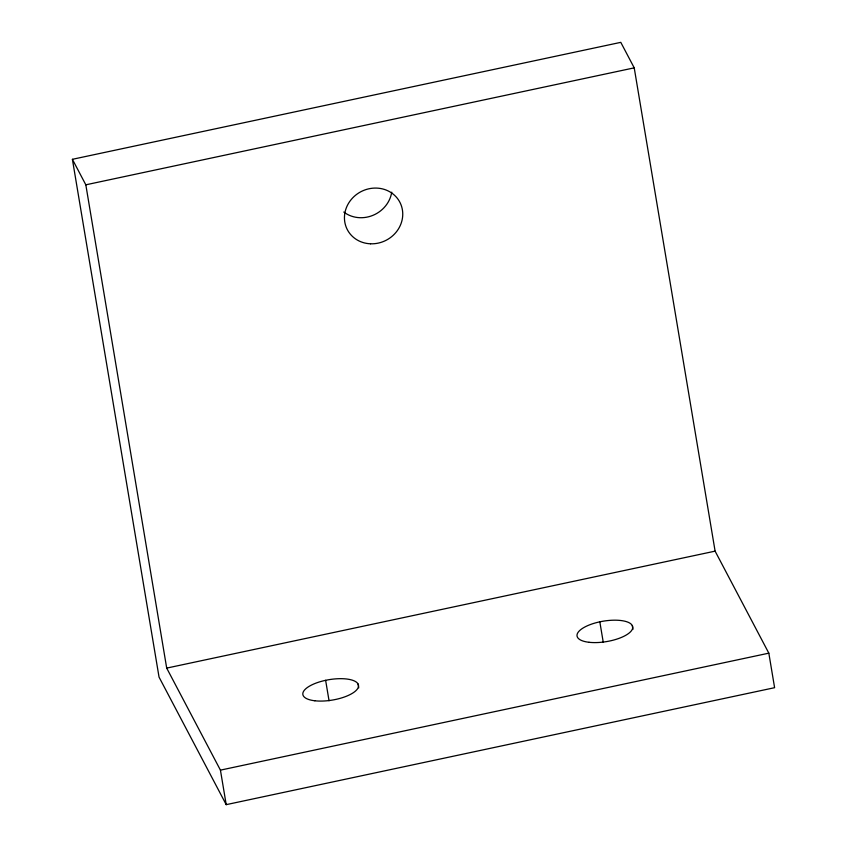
<?xml version="1.0" encoding="UTF-8"?>
<svg xmlns="http://www.w3.org/2000/svg" width="847" height="847" viewBox="0 0 847 847"><rect width="100%" height="100%" fill="white"/><g stroke="black" fill="none" stroke-linecap="round" stroke-linejoin="round"><path stroke-width="1.27" d="M72.397 159.31L620.787 42.35L634.223 67.855L715.101 551.143L768.832 653.164L774.603 687.69L226.213 804.65L159.045 677.113L72.397 159.31L85.822 184.815L166.7 668.103L220.432 770.135L226.213 804.65M85.822 184.815L634.223 67.855M166.7 668.103L715.101 551.143M220.432 770.135L768.832 653.164M632.286 625.552L632.931 629.385M599.824 621.825L603.255 642.291M358.09 684.027L358.726 687.859M325.629 680.31L329.049 700.765M391.738 192.174A29.624 27.358 -27.8 0 1 372.998 215.318A29.624 27.358 -27.8 0 1 343.787 212.036M589.036 642.291A28.216 10.344 -9.5 0 0 632.656 628.22A28.216 10.344 -9.5 0 0 592.9 623.667A28.216 10.344 -9.5 0 0 589.036 642.291M314.84 700.776A28.216 10.344 -9.5 0 0 358.45 686.705A28.216 10.344 -9.5 0 0 318.705 682.153A28.216 10.344 -9.5 0 0 314.84 700.776M370.541 243.798A29.624 27.358 -27.8 0 0 400.239 202.984A29.624 27.358 -27.8 0 0 350.023 201.067A29.624 27.358 -27.8 0 0 370.541 243.798"/></g></svg>
